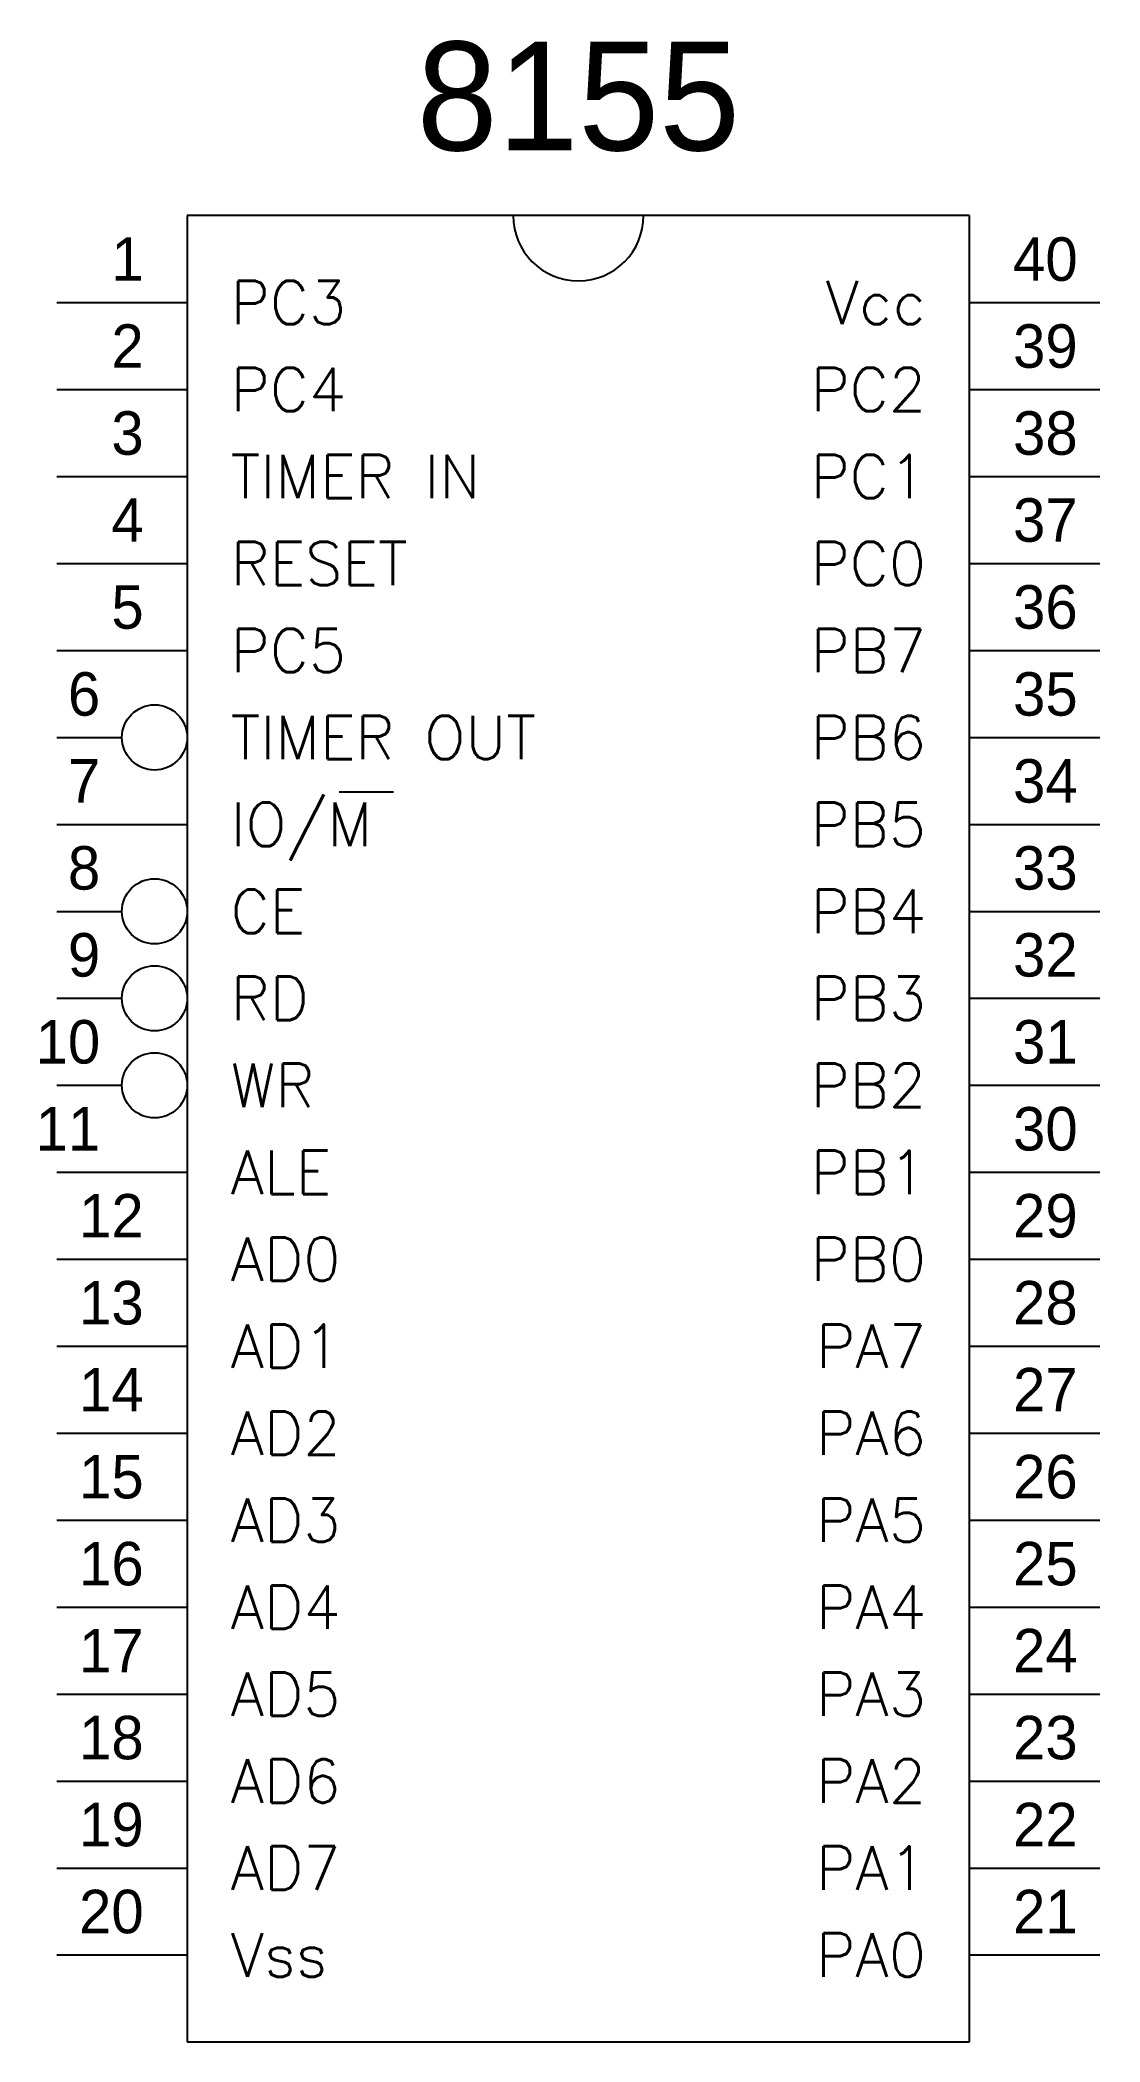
# Model space of a CAD drawing. Extents: x 3.26 to 5.7, y 1.2 to 5.8.
import ezdxf
from ezdxf.enums import TextEntityAlignment as Align

# ---------------------------------------------------------------- set-up
doc = ezdxf.new("R2010")
doc.units = 0
doc.header["$MEASUREMENT"] = 0
doc.layers.get('0').update_dxf_attribs({"linetype": 'CONTINUOUS'})
doc.styles.add('ROMANS', font='romans')

msp = doc.modelspace()

# ---------------------------------------------------------------- linework, layer by layer
for p, q in [((3.6, 5.4), (3.6, 1.2)), ((5.4, 5.4), (3.6, 5.4)), ((5.4, 1.2), (5.4, 5.4)), ((3.3, 5.2), (3.6, 5.2)), ((5.4, 5.2), (5.7, 5.2)), ((3.3, 5), (3.6, 5)), ((5.4, 5), (5.7, 5)), ((3.3, 4.8), (3.6, 4.8)), ((5.4, 4.8), (5.7, 4.8)), ((3.3, 4.6), (3.6, 4.6)), ((5.4, 4.6), (5.7, 4.6)), ((3.3, 4.4), (3.6, 4.4)), ((5.4, 4.4), (5.7, 4.4)), ((3.3, 4.2), (3.45, 4.2)), ((5.4, 4.2), (5.7, 4.2)), ((3.95, 4.075), (4.075, 4.075)), ((3.3, 4), (3.6, 4)), ((5.4, 4), (5.7, 4)), ((3.3, 3.8), (3.45, 3.8)), ((5.4, 3.8), (5.7, 3.8)), ((3.3, 3.6), (3.45, 3.6)), ((5.4, 3.6), (5.7, 3.6)), ((3.3, 3.4), (3.45, 3.4)), ((5.4, 3.4), (5.7, 3.4)), ((3.3, 3.2), (3.6, 3.2)), ((5.4, 3.2), (5.7, 3.2)), ((3.3, 3), (3.6, 3)), ((5.4, 3), (5.7, 3)), ((3.3, 2.8), (3.6, 2.8)), ((5.4, 2.8), (5.7, 2.8)), ((3.3, 2.6), (3.6, 2.6)), ((5.4, 2.6), (5.7, 2.6)), ((3.3, 2.4), (3.6, 2.4)), ((5.4, 2.4), (5.7, 2.4)), ((3.3, 2.2), (3.6, 2.2)), ((5.4, 2.2), (5.7, 2.2)), ((3.3, 2), (3.6, 2)), ((5.4, 2), (5.7, 2)), ((3.3, 1.8), (3.6, 1.8)), ((5.4, 1.8), (5.7, 1.8)), ((3.3, 1.6), (3.6, 1.6)), ((5.4, 1.6), (5.7, 1.6)), ((3.3, 1.4), (3.6, 1.4)), ((5.4, 1.4), (5.7, 1.4)), ((3.6, 1.2), (5.4, 1.2))]:
    msp.add_line(p, q)
for centre in [(3.525, 4.2), (3.525, 3.8), (3.525, 3.6), (3.525, 3.4)]:
    msp.add_circle(centre, 0.075)
msp.add_arc((4.5, 5.4), 0.15, 180, 0)

# ---------------------------------------------------------------- texts
msp.add_text('8155', height=0.25).set_placement((4.5, 5.55), align=Align.CENTER)
for s, p in [('1', (3.5, 5.25)), ('2', (3.5, 5.05)), ('3', (3.5, 4.85)), ('4', (3.5, 4.65)), ('5', (3.5, 4.45)), ('6', (3.4, 4.25)), ('7', (3.4, 4.05)), ('8', (3.4, 3.85)), ('9', (3.4, 3.65)), ('10', (3.4, 3.45)), ('11', (3.4, 3.25)), ('12', (3.5, 3.05)), ('13', (3.5, 2.85)), ('14', (3.5, 2.65)), ('15', (3.5, 2.45)), ('16', (3.5, 2.25)), ('17', (3.5, 2.05)), ('18', (3.5, 1.85)), ('19', (3.5, 1.65)), ('20', (3.5, 1.45))]:
    msp.add_text(s, height=0.1).set_placement(p, align=Align.RIGHT)
for s, p in [('40', (5.5, 5.25)), ('39', (5.5, 5.05)), ('38', (5.5, 4.85)), ('37', (5.5, 4.65)), ('36', (5.5, 4.45)), ('35', (5.5, 4.25)), ('34', (5.5, 4.05)), ('33', (5.5, 3.85)), ('32', (5.5, 3.65)), ('31', (5.5, 3.45)), ('30', (5.5, 3.25)), ('29', (5.5, 3.05)), ('28', (5.5, 2.85)), ('27', (5.5, 2.65)), ('26', (5.5, 2.45)), ('25', (5.5, 2.25)), ('24', (5.5, 2.05)), ('23', (5.5, 1.85)), ('22', (5.5, 1.65)), ('21', (5.5, 1.45))]:
    msp.add_text(s, height=0.1).set_placement(p)
at = {"style": 'ROMANS'}
for s, p in [('PC3', (3.7, 5.15)), ('PC4', (3.7, 4.95)), ('TIMER IN', (3.7, 4.75)), ('RESET', (3.7, 4.55)), ('PC5', (3.7, 4.35)), ('TIMER OUT', (3.7, 4.15)), ('IO/M', (3.7, 3.95)), ('CE', (3.7, 3.75)), ('RD', (3.7, 3.55)), ('WR', (3.7, 3.35)), ('ALE', (3.7, 3.15)), ('AD0', (3.7, 2.95)), ('AD1', (3.7, 2.75)), ('AD2', (3.7, 2.55)), ('AD3', (3.7, 2.35)), ('AD4', (3.7, 2.15)), ('AD5', (3.7, 1.95)), ('AD6', (3.7, 1.75)), ('AD7', (3.7, 1.55)), ('Vss', (3.7, 1.35))]:
    msp.add_text(s, height=0.1, dxfattribs=at).set_placement(p)
for s, p in [('Vcc', (5.3, 5.15)), ('PC2', (5.3, 4.95)), ('PC1', (5.3, 4.75)), ('PC0', (5.3, 4.55)), ('PB7', (5.3, 4.35)), ('PB6', (5.3, 4.15)), ('PB5', (5.3, 3.95)), ('PB4', (5.3, 3.75)), ('PB3', (5.3, 3.55)), ('PB2', (5.3, 3.35)), ('PB1', (5.3, 3.15)), ('PB0', (5.3, 2.95)), ('PA7', (5.3, 2.75)), ('PA6', (5.3, 2.55)), ('PA5', (5.3, 2.35)), ('PA4', (5.3, 2.15)), ('PA3', (5.3, 1.95)), ('PA2', (5.3, 1.75)), ('PA1', (5.3, 1.55)), ('PA0', (5.3, 1.35))]:
    msp.add_text(s, height=0.1, dxfattribs=at).set_placement(p, align=Align.RIGHT)

doc.saveas('drawing.dxf')
